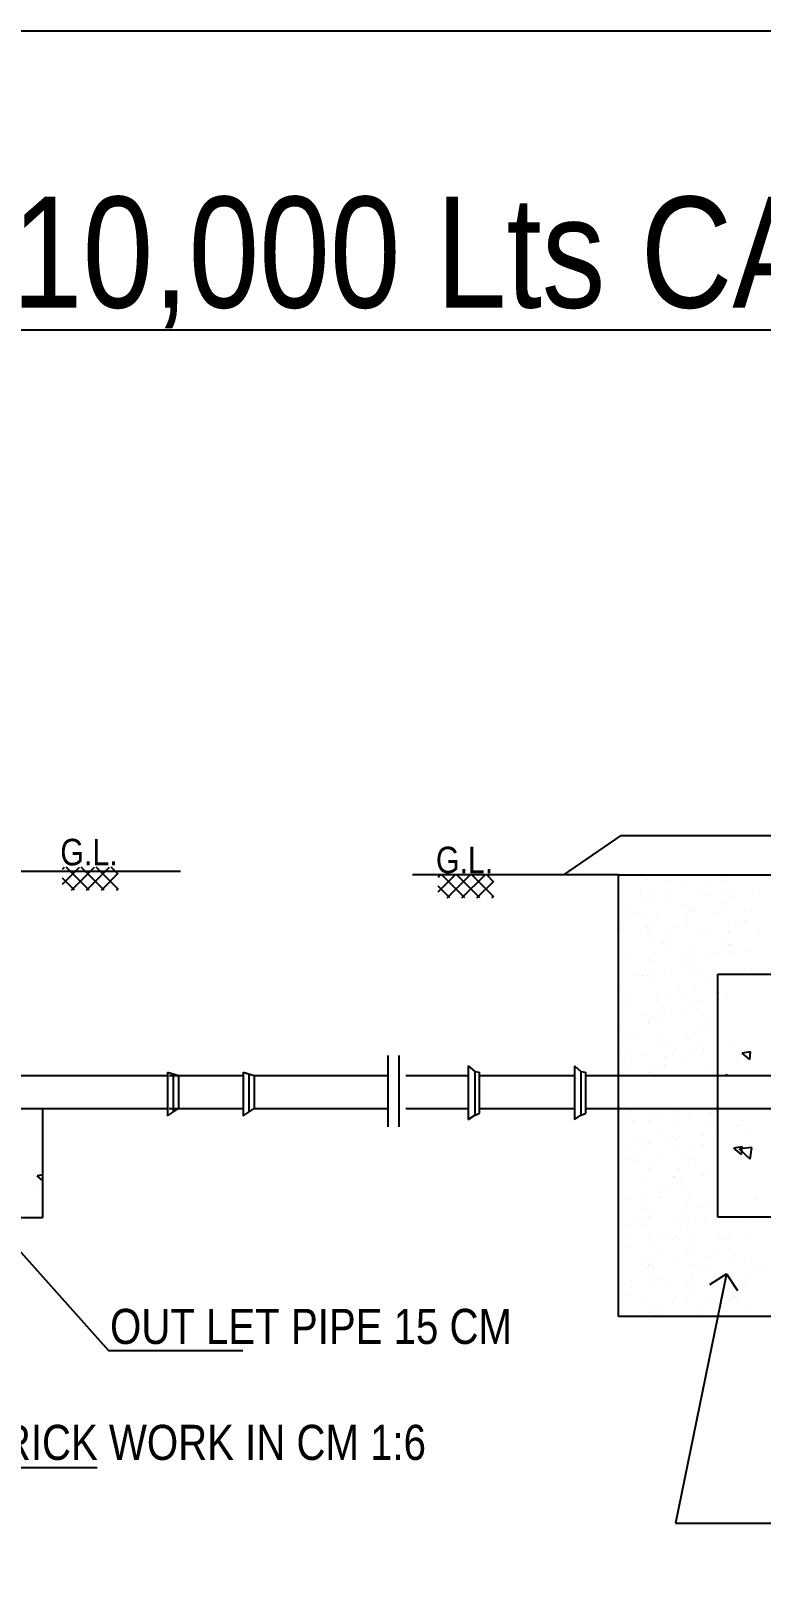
# Model space of a CAD drawing. Header units: metres. Extents: x 516 to 666, y 54 to 108.
# Drawn here: x 602.728 to 604.902, y 93.139 to 97.719 of the extents above; entities that cross this region are included whole.
import ezdxf

# ---------------------------------------------------------------- set-up
doc = ezdxf.new("R2010")
doc.units = ezdxf.units.M
doc.header["$LTSCALE"] = 30
doc.header["$MEASUREMENT"] = 0
doc.layers.get('0').update_dxf_attribs({"linetype": 'CONTINUOUS'})
doc.styles.add('HANDWRITE', font='ARIALN.TTF')
doc.styles.get("Standard").update_dxf_attribs({"font": 'ARIALN.TTF', "height": 10})

msp = doc.modelspace()

# ---------------------------------------------------------------- linework, layer by layer
for p, q in [((595.6708, 97.7187), (609.0862, 97.7187)), ((604.314, 95.2076), (604.4849, 95.3251)), ((604.4849, 95.3251), (608.1338, 95.3251)), ((602.6073, 95.2183), (603.1731, 95.2183)), ((602.822, 95.2247), (602.8283, 95.231)), ((602.822, 95.1801), (602.8729, 95.231)), ((602.902, 95.1623), (602.8334, 95.231)), ((602.8488, 95.1623), (602.9174, 95.231)), ((602.9466, 95.1623), (602.8779, 95.231)), ((602.8933, 95.1623), (602.962, 95.231)), ((602.9882, 95.1653), (602.9225, 95.231)), ((602.9379, 95.1623), (602.9882, 95.2126)), ((602.9882, 95.2099), (602.9671, 95.231)), ((602.8574, 95.1623), (602.822, 95.1977)), ((602.9825, 95.1623), (602.9882, 95.168)), ((604.4775, 95.2076), (603.8643, 95.2076)), ((603.9399, 95.2013), (603.9462, 95.2075)), ((603.9399, 95.1567), (603.9907, 95.2075)), ((603.9753, 95.1389), (603.9399, 95.1743)), ((604.0199, 95.1389), (603.9512, 95.2075)), ((603.9666, 95.1389), (604.0353, 95.2075)), ((604.0645, 95.1389), (603.9958, 95.2075)), ((604.0112, 95.1389), (604.0799, 95.2075)), ((604.1061, 95.1419), (604.0404, 95.2075)), ((604.0558, 95.1389), (604.1061, 95.1891)), ((604.1061, 95.1864), (604.085, 95.2075)), ((604.4775, 95.2076), (608.0238, 95.2076)), ((604.4775, 93.8941), (604.4775, 95.2076)), ((604.544, 95.2008), (604.544, 95.2008)), ((604.5641, 95.1937), (604.5641, 95.1937)), ((604.6157, 95.1899), (604.6157, 95.1899)), ((604.6624, 95.2058), (604.6624, 95.2058)), ((604.6655, 95.1819), (604.6655, 95.1819)), ((604.7363, 95.1768), (604.7363, 95.1768)), ((604.7843, 95.1916), (604.7843, 95.1916)), ((604.7921, 95.2001), (604.7921, 95.2001)), ((604.9006, 95.2042), (604.9006, 95.2042)), ((604.1004, 95.1389), (604.1061, 95.1446)), ((604.5413, 95.1515), (604.5413, 95.1515)), ((604.5489, 95.1634), (604.5489, 95.1634)), ((604.5521, 95.1395), (604.5521, 95.1395)), ((604.5713, 95.1414), (604.5713, 95.1414)), ((604.579, 95.1499), (604.579, 95.1499)), ((604.6212, 95.1397), (604.6212, 95.1397)), ((604.6299, 95.1544), (604.6299, 95.1544)), ((604.6737, 95.1195), (604.6737, 95.1195)), ((604.7185, 95.1573), (604.7185, 95.1573)), ((604.7424, 95.1459), (604.7424, 95.1459)), ((604.7872, 95.1618), (604.7872, 95.1618)), ((604.7921, 95.1245), (604.7921, 95.1245)), ((604.7946, 95.1247), (604.7946, 95.1247)), ((604.8069, 95.1441), (604.8069, 95.1441)), ((604.8071, 95.1602), (604.8071, 95.1602)), ((604.8956, 95.1631), (604.8956, 95.1631)), ((604.5003, 95.0866), (604.5003, 95.0866)), ((604.506, 95.1025), (604.506, 95.1025)), ((604.5293, 95.0956), (604.5293, 95.0956)), ((604.5603, 95.0771), (604.5603, 95.0771)), ((604.5889, 95.0895), (604.5889, 95.0895)), ((604.6775, 95.0924), (604.6775, 95.0924)), ((604.6787, 95.0821), (604.6787, 95.0821)), ((604.6795, 95.0876), (604.6795, 95.0876)), ((604.6918, 95.107), (604.6918, 95.107)), ((604.698, 95.0974), (604.698, 95.0974)), ((604.7057, 95.1059), (604.7057, 95.1059)), ((604.7661, 95.0953), (604.7661, 95.0953)), ((604.7953, 95.1005), (604.7953, 95.1005)), ((604.8546, 95.0982), (604.8546, 95.0982)), ((604.8691, 95.1019), (604.8691, 95.1019)), ((604.4849, 95.0472), (604.4849, 95.0472)), ((604.4927, 95.0556), (604.4927, 95.0556)), ((604.5429, 95.0311), (604.5429, 95.0311)), ((604.5643, 95.0505), (604.5643, 95.0505)), ((604.5652, 95.0397), (604.5652, 95.0397)), ((604.5767, 95.0699), (604.5767, 95.0699)), ((604.6314, 95.034), (604.6314, 95.034)), ((604.656, 95.0517), (604.656, 95.0517)), ((604.6818, 95.0582), (604.6818, 95.0582)), ((604.72, 95.0369), (604.72, 95.0369)), ((604.7365, 95.0336), (604.7365, 95.0336)), ((604.8035, 95.0381), (604.8035, 95.0381)), ((604.8086, 95.0398), (604.8086, 95.0398)), ((604.8246, 95.0534), (604.8246, 95.0534)), ((604.8324, 95.0619), (604.8324, 95.0619)), ((604.8516, 95.0708), (604.8516, 95.0708)), ((604.8972, 95.0427), (604.8972, 95.0427)), ((604.5684, 95.0158), (604.5684, 95.0158)), ((604.6116, 95.0032), (604.6116, 95.0032)), ((604.6194, 95.0117), (604.6194, 95.0117)), ((604.6214, 94.9965), (604.6214, 94.9965)), ((604.69, 94.9957), (604.69, 94.9957)), ((604.7827, 95.0077), (604.7827, 95.0077)), ((604.7948, 94.9816), (604.7948, 94.9816)), ((604.8072, 95.001), (604.8072, 95.001)), ((604.8084, 95.0007), (604.8084, 95.0007)), ((604.4998, 94.969), (604.4998, 94.969)), ((604.5063, 94.9594), (604.5063, 94.9594)), ((604.5697, 94.9574), (604.5697, 94.9574)), ((604.5766, 94.9533), (604.5766, 94.9533)), ((604.5883, 94.9719), (604.5883, 94.9719)), ((604.6769, 94.9748), (604.6769, 94.9748)), ((604.6797, 94.9445), (604.6797, 94.9445)), ((604.6921, 94.9638), (604.6921, 94.9638)), ((604.695, 94.9583), (604.695, 94.9583)), ((604.7383, 94.9592), (604.7383, 94.9592)), ((604.7461, 94.9677), (604.7461, 94.9677)), ((604.7655, 94.9777), (604.7655, 94.9777)), ((604.8116, 94.9768), (604.8116, 94.9768)), ((604.8541, 94.9806), (604.8541, 94.9806)), ((604.5253, 94.909), (604.5253, 94.909)), ((604.533, 94.9174), (604.533, 94.9174)), ((604.5473, 94.907), (604.5473, 94.907)), ((604.5646, 94.9073), (604.5646, 94.9073)), ((604.577, 94.9267), (604.577, 94.9267)), ((604.5815, 94.916), (604.5815, 94.916)), ((604.5847, 94.892), (604.5847, 94.892)), ((604.6359, 94.9099), (604.6359, 94.9099)), ((604.6964, 94.9135), (604.6964, 94.9135)), ((604.6981, 94.9344), (604.6981, 94.9344)), ((604.7245, 94.9128), (604.7245, 94.9128)), ((604.7368, 94.8905), (604.7368, 94.8905)), ((604.773, 94.912), (607.7283, 94.912)), ((604.773, 94.1896), (604.773, 94.912)), ((604.8131, 94.9157), (604.8131, 94.9157)), ((604.8198, 94.9144), (604.8198, 94.9144)), ((604.8519, 94.9276), (604.8519, 94.9276)), ((604.865, 94.9153), (604.865, 94.9153)), ((604.8728, 94.9237), (604.8728, 94.9237)), ((604.9017, 94.9186), (604.9017, 94.9186)), ((604.4834, 94.8632), (604.4834, 94.8632)), ((604.5013, 94.8487), (604.5013, 94.8487)), ((604.5899, 94.8515), (604.5899, 94.8515)), ((604.6217, 94.8533), (604.6217, 94.8533)), ((604.652, 94.865), (604.652, 94.865)), ((604.6597, 94.8735), (604.6597, 94.8735)), ((604.6785, 94.8544), (604.6785, 94.8544)), ((604.7063, 94.872), (604.7063, 94.872)), ((604.767, 94.8573), (604.767, 94.8573)), ((604.7774, 94.8579), (604.7774, 94.8579)), ((604.8029, 94.852), (604.8029, 94.852)), ((604.5066, 94.8162), (604.5066, 94.8162)), ((604.5929, 94.8296), (604.5929, 94.8296)), ((604.61, 94.8192), (604.61, 94.8192)), ((604.68, 94.8013), (604.68, 94.8013)), ((604.6923, 94.8207), (604.6923, 94.8207)), ((604.7113, 94.8346), (604.7113, 94.8346)), ((604.7144, 94.8107), (604.7144, 94.8107)), ((604.4794, 94.7872), (604.4794, 94.7872)), ((604.5468, 94.7894), (604.5468, 94.7894)), ((604.5649, 94.7642), (604.5649, 94.7642)), ((604.5656, 94.7708), (604.5656, 94.7708)), ((604.5734, 94.7793), (604.5734, 94.7793)), ((604.5772, 94.7836), (604.5772, 94.7836)), ((604.5978, 94.7922), (604.5978, 94.7922)), ((604.601, 94.7683), (604.601, 94.7683)), ((604.6354, 94.7923), (604.6354, 94.7923)), ((604.7239, 94.7952), (604.7239, 94.7952)), ((604.7367, 94.7753), (604.7367, 94.7753)), ((604.4844, 94.7498), (604.4844, 94.7498)), ((604.4875, 94.7259), (604.4875, 94.7259)), ((604.5058, 94.7245), (604.5058, 94.7245)), ((604.5237, 94.725), (604.5237, 94.725)), ((604.5944, 94.7274), (604.5944, 94.7274)), ((604.6219, 94.7102), (604.6219, 94.7102)), ((604.6829, 94.7303), (604.6829, 94.7303)), ((604.6923, 94.7268), (604.6923, 94.7268)), ((604.7001, 94.7353), (604.7001, 94.7353)), ((604.7226, 94.7482), (604.7226, 94.7482)), ((604.7275, 94.7109), (604.7275, 94.7109)), ((604.7371, 94.7473), (604.7371, 94.7473)), ((604.7715, 94.7332), (604.7715, 94.7332)), ((604.8062, 94.7073), (604.8062, 94.7073)), ((603.7905, 94.67), (603.7905, 94.4581)), ((603.8229, 94.67), (603.8229, 94.4581)), ((604.4793, 94.6766), (604.4793, 94.6766)), ((604.4871, 94.685), (604.4871, 94.685)), ((604.4957, 94.6635), (604.4957, 94.6635)), ((604.5068, 94.6731), (604.5068, 94.6731)), ((604.5483, 94.6691), (604.5483, 94.6691)), ((604.6092, 94.7058), (604.6092, 94.7058)), ((604.6141, 94.6685), (604.6141, 94.6685)), ((604.6369, 94.6719), (604.6369, 94.6719)), ((604.6504, 94.681), (604.6504, 94.681)), ((604.6926, 94.6775), (604.6926, 94.6775)), ((604.7255, 94.6748), (604.7255, 94.6748)), ((604.7307, 94.6869), (604.7307, 94.6869)), ((604.87, 94.6816), (604.8453, 94.677)), ((604.8679, 94.658), (604.8453, 94.677)), ((604.8679, 94.658), (604.87, 94.6816)), ((603.1347, 94.6207), (603.1347, 94.4908)), ((603.1347, 94.6207), (603.1672, 94.6107)), ((603.1516, 94.6155), (603.1516, 94.5026)), ((603.3603, 94.6207), (603.3603, 94.4908)), ((603.3603, 94.6207), (603.3928, 94.6107)), ((603.3772, 94.6155), (603.3772, 94.5026)), ((604.0299, 94.6398), (604.0299, 94.4797)), ((604.0299, 94.6398), (604.0494, 94.6231)), ((604.0494, 94.6231), (604.0494, 94.4932)), ((604.0494, 94.6231), (604.0624, 94.6204)), ((604.0624, 94.6204), (604.0624, 94.4975)), ((604.3459, 94.6398), (604.3654, 94.6231)), ((604.3459, 94.6398), (604.3459, 94.4797)), ((604.3654, 94.6231), (604.3784, 94.6204)), ((604.3654, 94.6231), (604.3654, 94.4932)), ((604.3784, 94.6204), (604.3784, 94.4975)), ((604.5007, 94.6261), (604.5007, 94.6261)), ((604.5651, 94.621), (604.5651, 94.621)), ((604.5775, 94.6404), (604.5775, 94.6404)), ((604.606, 94.6326), (604.606, 94.6326)), ((604.6137, 94.6411), (604.6137, 94.6411)), ((604.6172, 94.6445), (604.6172, 94.6445)), ((604.6802, 94.6581), (604.6802, 94.6581)), ((604.7389, 94.6245), (604.7389, 94.6245)), ((604.7709, 94.6156), (604.7709, 94.6156)), ((604.8282, 94.653), (604.8282, 94.653)), ((602.384, 94.6107), (603.1347, 94.6107)), ((603.1145, 94.6107), (603.1347, 94.6107)), ((603.1397, 94.6107), (603.3603, 94.6107)), ((603.1516, 94.6107), (603.152, 94.6107)), ((603.1672, 94.6107), (603.1672, 94.5124)), ((603.3401, 94.6107), (603.3603, 94.6107)), ((603.3928, 94.6107), (603.7905, 94.6107)), ((603.3928, 94.6107), (603.3928, 94.5124)), ((603.8437, 94.6107), (604.0299, 94.6107)), ((604.0624, 94.6107), (604.3459, 94.6107)), ((604.3784, 94.6107), (604.9833, 94.6107)), ((604.6824, 94.6127), (604.6824, 94.6127)), ((604.7963, 94.6107), (604.7956, 94.6127)), ((604.8016, 94.6107), (604.7956, 94.6127)), ((602.0885, 94.5124), (602.7626, 94.5124)), ((602.384, 94.5124), (603.1347, 94.5124)), ((602.7626, 94.5124), (602.7626, 94.1872)), ((603.1145, 94.5124), (603.1347, 94.5124)), ((603.1347, 94.4908), (603.1672, 94.5124)), ((603.1397, 94.5124), (603.3603, 94.5124)), ((603.1516, 94.5124), (603.152, 94.5124)), ((603.3401, 94.5124), (603.3603, 94.5124)), ((603.3603, 94.4908), (603.3928, 94.5124)), ((603.3928, 94.5124), (603.7905, 94.5124)), ((603.8437, 94.5124), (604.0299, 94.5124)), ((604.0299, 94.4797), (604.0494, 94.4932)), ((604.0494, 94.4932), (604.0624, 94.4975)), ((604.0624, 94.5124), (604.3459, 94.5124)), ((604.3459, 94.4797), (604.3654, 94.4932)), ((604.3654, 94.4932), (604.3784, 94.4975)), ((604.3784, 94.5124), (604.9833, 94.5124)), ((604.4777, 94.4926), (604.4777, 94.4926)), ((604.5067, 94.4866), (604.5067, 94.4866)), ((604.5169, 94.5023), (604.5169, 94.5023)), ((604.5201, 94.4784), (604.5201, 94.4784)), ((604.5654, 94.4778), (604.5654, 94.4778)), ((604.5777, 94.4972), (604.5777, 94.4972)), ((604.5953, 94.4895), (604.5953, 94.4895)), ((604.6463, 94.4944), (604.6463, 94.4944)), ((604.6541, 94.5029), (604.6541, 94.5029)), ((604.6839, 94.4923), (604.6839, 94.4923)), ((604.7552, 94.5007), (604.7552, 94.5007)), ((604.7725, 94.4952), (604.7725, 94.4952)), ((604.8456, 94.4775), (604.8456, 94.4775)), ((604.6044, 94.4486), (604.6044, 94.4486)), ((604.6418, 94.4584), (604.6418, 94.4584)), ((604.7294, 94.4331), (604.7294, 94.4331)), ((604.7376, 94.461), (604.7376, 94.461)), ((604.7601, 94.4634), (604.7601, 94.4634)), ((604.7633, 94.4394), (604.7633, 94.4394)), ((604.773, 94.4504), (604.773, 94.4504)), ((604.8298, 94.4598), (604.8298, 94.4598)), ((604.8559, 94.4507), (604.8559, 94.4507)), ((604.5073, 94.3867), (604.5073, 94.3867)), ((604.5283, 94.416), (604.5283, 94.416)), ((604.5522, 94.4273), (604.5522, 94.4273)), ((604.56, 94.4002), (604.56, 94.4002)), ((604.5677, 94.4086), (604.5677, 94.4086)), ((604.6225, 94.4239), (604.6225, 94.4239)), ((604.6408, 94.4302), (604.6408, 94.4302)), ((604.6467, 94.421), (604.6467, 94.421)), ((604.6498, 94.3971), (604.6498, 94.3971)), ((604.6931, 94.3912), (604.6931, 94.3912)), ((604.7311, 94.4047), (604.7311, 94.4047)), ((604.8432, 94.3754), (604.8205, 94.3944)), ((604.8453, 94.399), (604.8206, 94.3944)), ((604.8686, 94.3618), (604.8366, 94.3925)), ((604.8741, 94.3968), (604.8367, 94.3925)), ((604.8432, 94.3754), (604.8452, 94.399)), ((604.8686, 94.3618), (604.874, 94.3968)), ((602.4545, 94.358), (602.9593, 93.7928)), ((604.5112, 94.3624), (604.5112, 94.3624)), ((604.5181, 94.3544), (604.5181, 94.3544)), ((604.5332, 94.3786), (604.5332, 94.3786)), ((604.5364, 94.3547), (604.5364, 94.3547)), ((604.578, 94.3541), (604.578, 94.3541)), ((604.5998, 94.3653), (604.5998, 94.3653)), ((604.6808, 94.3718), (604.6808, 94.3718)), ((604.6867, 94.3562), (604.6867, 94.3562)), ((604.6884, 94.3682), (604.6884, 94.3682)), ((604.6944, 94.3647), (604.6944, 94.3647)), ((604.7715, 94.377), (604.7715, 94.377)), ((604.8428, 94.3612), (604.8428, 94.3612)), ((602.7626, 94.2986), (602.7467, 94.3119)), ((602.7626, 94.3149), (602.7468, 94.3119)), ((602.7617, 94.3139), (602.7617, 94.3139)), ((604.4814, 94.3144), (604.4814, 94.3144)), ((604.5538, 94.307), (604.5538, 94.307)), ((604.5656, 94.3347), (604.5656, 94.3347)), ((604.6423, 94.3099), (604.6423, 94.3099)), ((604.6447, 94.3104), (604.6447, 94.3104)), ((604.6581, 94.3346), (604.6581, 94.3346)), ((604.663, 94.2972), (604.663, 94.2972)), ((604.7309, 94.3127), (604.7309, 94.3127)), ((604.7378, 94.3178), (604.7378, 94.3178)), ((602.7495, 94.2704), (602.7495, 94.2704)), ((604.5446, 94.2922), (604.5446, 94.2922)), ((604.5495, 94.2549), (604.5495, 94.2549)), ((604.6003, 94.262), (604.6003, 94.262)), ((604.6081, 94.2704), (604.6081, 94.2704)), ((604.6227, 94.2807), (604.6227, 94.2807)), ((604.6661, 94.2733), (604.6661, 94.2733)), ((604.6878, 94.2506), (604.6878, 94.2506)), ((604.6934, 94.248), (604.6934, 94.248)), ((604.7714, 94.2665), (604.7714, 94.2665)), ((604.5076, 94.2436), (604.5076, 94.2436)), ((604.5107, 94.2448), (604.5107, 94.2448)), ((604.5527, 94.2309), (604.5527, 94.2309)), ((604.5584, 94.2162), (604.5584, 94.2162)), ((604.5783, 94.2109), (604.5783, 94.2109)), ((604.5992, 94.2477), (604.5992, 94.2477)), ((604.6743, 94.2109), (604.6743, 94.2109)), ((604.681, 94.2287), (604.681, 94.2287)), ((604.727, 94.218), (604.727, 94.218)), ((604.7348, 94.2265), (604.7348, 94.2265)), ((604.8851, 94.2477), (604.8851, 94.2477)), ((604.8855, 94.246), (604.8855, 94.246)), ((602.7626, 94.1872), (602.0885, 94.1872)), ((604.514, 94.1677), (604.514, 94.1677)), ((604.5218, 94.1762), (604.5218, 94.1762)), ((604.5582, 94.1828), (604.5582, 94.1828)), ((604.5609, 94.1685), (604.5609, 94.1685)), ((604.5659, 94.1915), (604.5659, 94.1915)), ((604.6468, 94.1857), (604.6468, 94.1857)), ((604.6793, 94.1735), (604.6793, 94.1735)), ((604.6851, 94.1722), (604.6851, 94.1722)), ((604.7354, 94.1886), (604.7354, 94.1886)), ((604.7381, 94.1747), (604.7381, 94.1747)), ((607.7283, 94.1896), (604.773, 94.1896)), ((604.8537, 94.174), (604.8537, 94.174)), ((604.8615, 94.1825), (604.8615, 94.1825)), ((604.5122, 94.1245), (604.5122, 94.1245)), ((604.5658, 94.1311), (604.5658, 94.1311)), ((604.6008, 94.1274), (604.6008, 94.1274)), ((604.623, 94.1375), (604.623, 94.1375)), ((604.6407, 94.1238), (604.6407, 94.1238)), ((604.6484, 94.1322), (604.6484, 94.1322)), ((604.6824, 94.1496), (604.6824, 94.1496)), ((604.6893, 94.1303), (604.6893, 94.1303)), ((604.7779, 94.1331), (604.7779, 94.1331)), ((604.7964, 94.1226), (604.7964, 94.1226)), ((604.8041, 94.1295), (604.8041, 94.1295)), ((604.8087, 94.142), (604.8087, 94.142)), ((604.8118, 94.1283), (604.8118, 94.1283)), ((604.8665, 94.136), (604.8665, 94.136)), ((604.5079, 94.1004), (604.5079, 94.1004)), ((604.5577, 94.0652), (604.5577, 94.0652)), ((604.569, 94.1072), (604.569, 94.1072)), ((604.5785, 94.0678), (604.5785, 94.0678)), ((604.5987, 94.078), (604.5987, 94.078)), ((604.6462, 94.0681), (604.6462, 94.0681)), ((604.6813, 94.0855), (604.6813, 94.0855)), ((604.6906, 94.0871), (604.6906, 94.0871)), ((604.6936, 94.1049), (604.6936, 94.1049)), ((604.7348, 94.071), (604.7348, 94.071)), ((604.7674, 94.0798), (604.7674, 94.0798)), ((604.7751, 94.0883), (604.7751, 94.0883)), ((604.809, 94.0921), (604.809, 94.0921)), ((604.8121, 94.0682), (604.8121, 94.0682)), ((604.8234, 94.0739), (604.8234, 94.0739)), ((604.8535, 94.0686), (604.8535, 94.0686)), ((604.5543, 94.0295), (604.5543, 94.0295)), ((604.5621, 94.038), (604.5621, 94.038)), ((604.5662, 94.0484), (604.5662, 94.0484)), ((604.5772, 94.0447), (604.5772, 94.0447)), ((604.7987, 94.0212), (604.6462, 93.2789)), ((604.6956, 94.0498), (604.6956, 94.0498)), ((604.6987, 94.0258), (604.6987, 94.0258)), ((604.7254, 94.034), (604.7254, 94.034)), ((604.7384, 94.0315), (604.7384, 94.0315)), ((604.7492, 93.9886), (604.7987, 94.0212)), ((604.7987, 94.0212), (604.7818, 93.939)), ((604.7987, 94.0212), (604.8314, 93.9717)), ((604.8941, 94.0358), (604.8941, 94.0358)), ((604.9018, 94.0443), (604.9018, 94.0443)), ((604.5124, 93.9838), (604.5124, 93.9838)), ((604.5167, 94.0003), (604.5167, 94.0003)), ((604.5821, 94.0074), (604.5821, 94.0074)), ((604.5853, 93.9834), (604.5853, 93.9834)), ((604.6052, 94.0032), (604.6052, 94.0032)), ((604.6232, 93.9944), (604.6232, 93.9944)), ((604.681, 93.9856), (604.681, 93.9856)), ((604.6888, 93.9941), (604.6888, 93.9941)), ((604.6938, 94.0061), (604.6938, 94.0061)), ((604.7824, 94.009), (604.7824, 94.009)), ((604.7967, 93.9795), (604.7967, 93.9795)), ((604.809, 93.9988), (604.809, 93.9988)), ((604.8204, 94.0058), (604.8204, 94.0058)), ((604.8521, 93.9901), (604.8521, 93.9901)), ((604.871, 94.0119), (604.871, 94.0119)), ((604.5081, 93.9573), (604.5081, 93.9573)), ((604.5592, 93.9449), (604.5592, 93.9449)), ((604.6391, 93.9398), (604.6391, 93.9398)), ((604.6478, 93.9478), (604.6478, 93.9478)), ((604.6815, 93.9423), (604.6815, 93.9423)), ((604.6939, 93.9617), (604.6939, 93.9617)), ((604.7069, 93.9634), (604.7069, 93.9634)), ((604.7364, 93.9507), (604.7364, 93.9507)), ((604.8077, 93.9416), (604.8077, 93.9416)), ((604.8155, 93.9501), (604.8155, 93.9501)), ((604.8249, 93.9536), (604.8249, 93.9536)), ((604.8253, 93.9684), (604.8253, 93.9684)), ((604.8284, 93.9445), (604.8284, 93.9445)), ((608.0238, 93.8941), (604.4775, 93.8941)), ((604.5664, 93.9052), (604.5664, 93.9052)), ((604.5788, 93.9246), (604.5788, 93.9246)), ((604.5935, 93.921), (604.5935, 93.921)), ((604.6024, 93.8998), (604.6024, 93.8998)), ((604.7118, 93.926), (604.7118, 93.926)), ((604.715, 93.9021), (604.715, 93.9021)), ((604.7658, 93.8959), (604.7658, 93.8959)), ((604.8537, 93.9255), (604.8537, 93.9255)), ((604.8704, 93.8943), (604.8704, 93.8943)), ((602.9593, 93.7928), (603.3588, 93.7928)), ((602.5256, 93.4448), (602.9251, 93.4448)), ((604.6462, 93.2789), (605.3159, 93.2789))]:
    msp.add_line(p, q)
msp.add_lwpolyline([(595.6708, 97.7187), (609.0862, 97.7187), (609.0862, 89.5495), (595.6708, 89.5495)], close=True)

# ---------------------------------------------------------------- texts
msp.add_text('%%UTYPE DESIGN FOR A SEPTIC TANK 10,000 Lts CAPACITY', height=0.330051).set_placement((596.181, 96.895))
at = {"style": 'HANDWRITE'}
for s, height, p in [('G.L.', 0.07881, (602.8157, 95.236)), ('G.L.', 0.07881, (603.9336, 95.2126)), ('OUT LET PIPE 15 CM', 0.104408, (602.9637, 93.8122)), ('BRICK WORK IN CM 1:6', 0.104408, (602.5618, 93.4672))]:
    msp.add_text(s, height=height, dxfattribs=at).set_placement(p)

doc.saveas('drawing.dxf')
